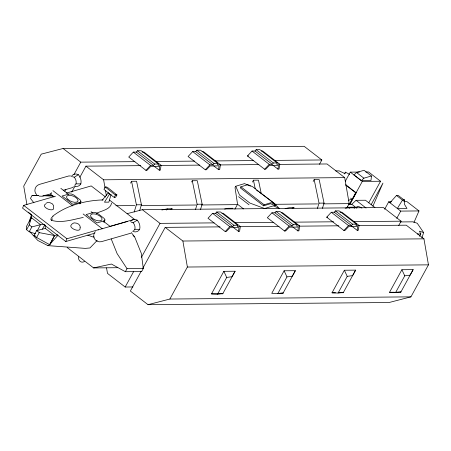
<?xml version="1.0" encoding="UTF-8"?>
<svg xmlns="http://www.w3.org/2000/svg" width="451" height="451" viewBox="0 0 451 451"><rect width="100%" height="100%" fill="white"/><g stroke="black" fill="none" stroke-linecap="round" stroke-linejoin="round"><path stroke-width="0.68" d="M35.533 233.81L29.197 231.758L26.581 229.734L29.242 224.874L31.316 217.585L31.609 214.62M371.449 175.98L370.987 180.541L361.319 180.625L353.945 174.932L356.504 172.491L364.075 170.286L371.449 175.98L363.878 178.19L361.319 180.625M159.259 170.202L159.722 166.391L150.713 166.47L146.987 170.315L145.938 170.326L128.738 157.038L133.338 152.111L136.337 152.088L153.532 165.37L154.676 164.051L158.386 164.017L158.087 165.331L161.086 165.303L160.308 170.19L159.259 170.202L154.27 166.346M218.611 169.666L219.073 165.855L210.065 165.934L206.338 169.779L205.29 169.785L188.09 156.503L192.69 151.575L195.683 151.553L212.883 164.835L214.028 163.516L217.737 163.482L217.438 164.795L220.432 164.767L219.66 169.655L218.611 169.666L213.616 165.81M238.523 231.431L238.985 227.614L229.976 227.699L226.244 231.538L225.196 231.549L208.001 218.261L212.596 213.34L215.595 213.312L232.789 226.599L233.939 225.274L237.643 225.241L237.35 226.554L240.344 226.526L239.566 231.419L238.523 231.431L233.528 227.569M277.963 169.131L278.425 165.32L269.416 165.399L265.684 169.243L264.641 169.249L247.441 155.967L252.041 151.04L255.035 151.017L272.235 164.299L273.379 162.98L277.089 162.946L276.79 164.26L279.783 164.232L279.011 169.119L277.963 169.131L272.968 165.275M297.869 230.889L298.331 227.078L289.322 227.163L285.596 231.002L284.547 231.013L267.347 217.726L271.947 212.804L274.941 212.776L292.141 226.058L293.285 224.739L296.995 224.705L296.696 226.019L299.695 225.99L298.917 230.884L297.869 230.889L292.879 227.033M357.22 230.354L357.682 226.543L348.674 226.622L344.947 230.467L343.899 230.478L326.699 217.19L331.299 212.269L334.292 212.241L351.492 225.523L352.637 224.203L356.346 224.17L356.048 225.483L359.041 225.455L358.269 230.348L357.22 230.354L351.673 226.069M93.909 234.232C92.556 238.59 96.926 242.717 101.255 241.713L130.801 233.212M111.07 194.46L108.849 202.144L104.485 202.183L109.711 193.834M349.672 174.39L345.421 172.164L344.97 173.641L339.141 170.878L335.662 170.912M134.178 212.055L136.411 204.793L131.551 181.291L136.574 181.246L141.428 204.748L139.607 210.69M195.503 209.523L197.126 204.247L192.273 180.738L197.296 180.693L202.149 204.202L200.526 209.478M317.403 208.424L319.026 203.147L314.167 179.639L319.19 179.594L324.043 203.102L322.426 208.379M29.197 221.869L31.463 214.682M421.882 237.902L423.641 232.592L417.243 223.262L413.02 221.83L400.381 221.943M29.811 221.39L31.316 217.585L40.517 224.705L44.384 224.423M55.428 196.23L23.694 205.363L22.55 208.142L65.784 241.539L94.811 233.184M51.403 192.583L50.664 194.37L53.962 196.918M79.917 203.875L80.943 201.371L80.165 199.9L73.84 195.012L71.421 194.015L69.381 193.924L62.103 196.016L72.91 204.365L80.188 202.273L80.943 201.371M65.784 241.539L66.923 238.759L98.656 229.627M103.933 222.428L104.965 219.925L104.181 218.453L97.856 213.565L95.437 212.568L93.402 212.477L86.124 214.569L96.931 222.918L104.209 220.827L104.965 219.925M372.904 206.158L382.961 183.1L371.139 204.692M404.017 201.078L404.581 199.799L403.904 201.033M413.962 222.461L418.99 210.933L406.982 201.653L404.169 201.682M57.801 234.853L54.56 235.54L50.067 244.493L47.913 245.632L37.799 240.468L29.766 231.617M222.732 293.798L222.929 293.421L217.557 294.137L211.485 293.9L223.843 271.327L235.089 271.226L222.732 293.798L211.485 293.9M282.997 293.251L283.194 292.874L277.822 293.595L271.75 293.353L284.107 270.78L295.354 270.679L282.997 293.251L279.479 293.285M343.256 292.71L343.459 292.333L338.081 293.049L332.015 292.812L344.372 270.239L355.613 270.138L343.256 292.71L339.039 292.744M400.781 292.192L400.984 291.814L395.606 292.53L389.54 292.293L401.897 269.721L413.139 269.619L400.781 292.192L395.865 292.231M38.228 195.311L32.128 195.368L30.465 198.401L33.893 202.82M31.316 217.585L26.333 226.684L26.581 229.734M29.197 231.758L31.858 226.898L40.517 224.705L37.196 230.777M34 235.467L36.661 230.608L45.32 228.42L54.56 235.54L49.576 244.639L36.627 237.491L34 235.467L35.268 235.879M36.627 237.491L39.288 232.631L54.56 235.54M42.394 229.181L44.7 224.976M64.859 191.196L65.874 189.341M73.998 174.503L80.763 162.14L134.883 161.655M71.732 192.103L75.114 185.925M79.855 177.271L85.944 166.143L140.763 165.647M105.263 187.002L103.961 189.381L112.964 196.568L114.221 197.307L115.608 197.296L116.91 194.917L107.907 187.729L106.65 186.99L105.263 187.002L114.266 194.189L115.524 194.928L116.91 194.917M114.221 197.307L115.524 194.928M130.548 183.129L131.551 181.291M67.154 247.498L93.594 267.922L111.431 264.044L125.361 271.705L127.024 268.672L143.294 268.525L141.326 253.417L134.669 236.882L131.207 232.507M166.566 210.081L167.236 208.852L172.259 208.807L170.923 209.095M106.543 267.905L107.49 273.379L125.169 287.033L133.626 271.581M141.411 257.363L160.02 223.369L214.14 222.879M141.174 271.254L130.35 291.036L148.024 304.69L389.095 302.514L410.929 296.854L428.45 264.85L423.951 238.844L406.272 225.19L358.483 225.624M142.871 268.165L165.201 227.372L220.026 226.876M143.294 268.525L141.631 271.558L125.361 271.705M191.602 181.967L192.273 180.738M148.024 304.69L169.864 299.03L187.379 267.031L182.88 241.026L165.201 227.372M250.429 186.111L244.515 183.608L235.783 186.246L235.027 187.616L237.559 204.286L234.886 209.168M240.885 186.799L240.304 187.858L263.576 205.831L270.561 203.722L275.29 205.724L275.871 204.669L252.605 186.691L247.87 184.69L240.885 186.799L264.151 204.771L271.141 202.662L275.871 204.669M252.442 182.029L253.451 180.186L258.468 180.141L261.247 193.575M263.576 205.831L264.151 204.771M217.557 294.137L226.695 277.438L232.073 276.722L235.089 271.226M319.466 164.294L321.834 159.964L304.154 146.31L63.089 148.486L41.25 154.146L23.728 186.145L26.93 204.624M313.163 181.477L314.167 179.639M277.822 293.595L286.96 276.897L292.338 276.181L295.354 270.679M345.319 181.217L350.292 172.135L359.419 172.051M346.83 207.934L349.192 203.626L344.688 177.621L327.014 163.967L279.22 164.401M349.271 204.529L355.698 192.786L356.155 192.78L349.728 204.529M349.801 204.235L362.3 181.409L380.559 181.246L368.738 202.837M349.181 208.43L349.852 207.206L354.875 207.161L354.204 208.385M338.081 293.049L347.225 276.35L352.597 275.634L355.613 270.138M384.664 209.225L388.717 201.817L391.53 201.794M396.75 218.363L400.725 211.096L418.99 210.933M398.723 225.517L401.091 221.193L383.418 207.533L142.347 209.715L127.126 213.656M419.52 236.307L420.8 233.962L419.424 231.154L423.641 232.592M395.606 292.53L404.75 275.832L410.122 275.116L413.139 269.619M344.406 173.956L345.421 172.164M404.231 200.086L402.461 200.103L397.303 208.537L406.971 208.447L404.479 204.354L404.231 200.086L398.261 195.475L396.491 195.486L389.929 202.837M83.266 217.438C72.977 219.474 61.804 223.425 51.414 220.319L52.547 218.797M94.208 233.15L95.381 231.684M102.084 200.329L108.358 192.791L109.26 193.49M58.01 235.23L49.576 244.639M136.337 152.088L137.482 150.764L141.191 150.73L158.386 164.017M195.683 151.553L196.828 150.228L200.537 150.194L217.737 163.482M255.035 151.017L256.179 149.693L259.889 149.659L277.089 162.946M215.595 213.312L216.739 211.987L220.449 211.959L237.643 225.241M274.941 212.776L276.091 211.451L279.8 211.418L296.995 224.705M334.292 212.241L335.437 210.916L339.146 210.882L356.346 224.17M145.938 170.326L150.538 165.399L153.532 165.37M205.29 169.785L209.89 164.863L212.883 164.835M264.641 169.249L269.236 164.327L272.235 164.299M225.196 231.549L229.796 226.622L232.789 226.599M284.547 231.013L289.147 226.086L292.141 226.058M343.899 230.478L348.499 225.551L351.492 225.523M97.213 240.383L89.958 247.96L85.262 248.383L47.913 245.632M53.1 216.294L51.386 217.889L50.816 219.248L51.414 220.319M348.471 204.297L351.757 204.264L356.076 200.317L365.468 200.233L374.894 207.511M52.733 216.176C66.9 205.194 85.521 200.43 103.217 199.9M45.799 203.44L47.603 202.454L49.982 202.725L52.254 203.739L53.601 205.6L53.646 208.294A4.95 2.306 22.4 0 1 47.49 208.858A4.95 2.306 22.4 0 1 45.495 204.303M72.369 176.764A5.829 4.442 73.9 0 1 74.229 177.277L78.339 174.7A8.169 6.252 73.9 0 1 80.836 183.895A8.169 6.229 73.5 0 1 75.097 186.252M131.213 222.219A5.829 4.442 73.9 0 1 133.073 222.732L137.183 220.156A8.169 6.252 73.9 0 1 139.68 229.35A8.169 6.229 73.5 0 1 132.645 231.183M73.558 186.861L71.957 187.757L63.225 190.271M96.198 213.447C101.244 210.758 110.568 209.67 111.577 203.051M51.143 193.75L42.411 196.258L39.226 196.123M66.229 193.124L91.209 185.93L105.619 197.064M109.458 226.52L134.443 219.327L109.503 200.064M98.053 229.92L127.594 221.418M161.886 209.991L167.236 208.852M224.615 209.016L227.958 208.306L232.981 208.261L231.639 208.542M285.122 208.604L289.13 207.753L294.153 207.708L292.147 208.136M345.173 208.199L349.852 207.206M142.088 152.032L143.886 152.021L161.086 165.303M202.037 151.491L203.238 151.485L220.432 164.767M261.388 150.955L262.583 150.944L279.783 164.232M247.441 155.967L248.49 155.956M155.262 161.469L194.623 161.114M215.003 160.928L253.659 160.579M274.744 160.393L321.834 159.964M160.443 165.472L199.804 165.117M220.184 164.931L258.84 164.581M365.744 171.994L368.552 171.966L380.559 181.246M85.944 166.143L103.623 179.797L344.688 177.621M45.004 195.249L52.541 195.289M136.411 204.793L141.428 204.748M197.126 204.247L202.149 204.202M319.026 203.147L324.043 203.102M115.851 205.735L134.832 205.566M141.157 205.504L195.976 205.013M201.597 204.963L237.44 204.636M274.693 204.303L317.566 203.914M323.891 203.858L349.192 203.626M221.948 213.255L223.144 213.244L240.344 226.526M281.294 212.72L282.495 212.709L299.695 225.99M340.048 212.19L341.847 212.173L359.041 225.455M326.699 217.19L327.747 217.185M235.225 222.687L273.881 222.337M294.261 222.157L333.622 221.802M353.302 221.621L401.091 221.193M240.406 226.69L279.062 226.34M299.441 226.16L338.802 225.804M417.327 233.99L420.8 233.962M182.88 241.026L423.951 238.844M187.379 267.031L428.45 264.85M93.594 267.922L117.796 267.702M125.169 287.033L132.898 286.96M332.015 292.812L335.527 292.778M389.54 292.293L394.456 292.248M169.864 299.03L410.929 296.854M70.598 175.963L68.749 175.963L39.209 184.465C34.947 185.795 33.306 191.585 36.672 194.674M74.657 185.186A5.829 4.442 73.9 0 0 76.01 183.839L80.836 183.895M133.502 230.641A5.829 4.442 73.9 0 0 134.855 229.294L139.68 229.35M42.868 195.751L53.381 196.106M32.128 195.368L38.82 195.61M94.186 237.046L92.337 236.798L87.765 235.101M256.58 190.277L258.254 191.416M259.37 192.171L273.718 202.882L279.248 208.373L273.334 205.87L264.602 208.509L249.939 203.097L239.509 195.035L235.783 186.246M36.661 230.608L39.288 232.631M396.491 195.486L402.461 200.103M356.504 172.491L363.878 178.19M350.292 172.135L362.3 181.409M388.717 201.817L400.725 211.096M345.714 184.718L356.155 192.78M345.804 185.147L355.698 192.786M356.076 200.317L366.049 208.024M350.619 198.124L352.282 199.404A17.448 7.819 -52.3 0 0 348.719 200.255M351.757 204.264L356.741 208.12M347.298 206.473L348.961 207.759M256.179 149.693L273.379 162.98M335.437 210.916L352.637 224.203M252.041 151.04L269.236 164.327M331.299 212.269L348.499 225.551M274.185 204.872L275.29 205.724M196.828 150.228L214.028 163.516M276.091 211.451L293.285 224.739M192.69 151.575L209.89 164.863M271.947 212.804L289.147 226.086M238.596 196.704L249.025 204.765M237.559 204.286L243.551 208.92M137.482 150.764L154.676 164.051M216.739 211.987L233.939 225.274M133.338 152.111L150.538 165.399M212.596 213.34L229.796 226.622M63.089 148.486L80.763 162.14M142.347 209.715L160.02 223.369M133.017 235.602L134.669 236.882M60.846 188.349L68.535 194.291M79.523 202.775L80.622 203.626M91.063 211.688L92.709 212.962M103.144 221.024L110.286 226.537M52.93 190.626L72.707 205.904M83.142 213.966L102.371 228.82M23.694 205.363L66.923 238.759M28.233 212.15L31.547 214.715M29.242 224.874L31.858 226.898M127.024 268.672L117.125 253.637L111.239 239.007M401.897 269.721L404.75 275.832M344.372 270.239L347.225 276.35M284.107 270.78L286.96 276.897M223.843 271.327L226.695 277.438M253.451 180.186L255.255 188.918M103.623 179.797L105.044 188.011M105.517 190.75L106.346 195.537M45.077 225.049L45.32 228.42M84.484 261.36A4.533 3.822 89.5 0 1 80.239 261.417A4.533 3.822 89.5 0 1 78.559 256.788M357.074 207.595A4.2 1.252 28.7 0 1 357.868 206.445A4.2 1.252 28.7 0 1 361.933 208.108M133.073 222.732A5.829 4.442 73.9 0 1 134.855 229.294M130.548 221.418A8.169 6.229 74.4 0 1 137.183 220.156M74.229 177.277A5.829 4.442 73.9 0 1 76.01 183.839M71.303 176.533A8.169 6.229 74.4 0 1 78.339 174.7M80.16 227.203L80.064 228.702A4.95 2.306 22.4 0 1 74.804 229.655A4.95 2.306 22.4 0 1 71.004 225.258L72.222 223.848L74.026 222.862L76.399 223.132L78.677 224.147L80.019 226.007L80.16 227.203M67.977 199.455A6.111 2.847 22.4 0 0 77.752 201.479A6.111 2.847 22.4 0 0 71.185 195.492A6.111 2.847 22.4 0 0 67.977 199.455M91.993 218.008A6.111 2.847 22.4 0 0 101.768 220.032A6.111 2.847 22.4 0 0 95.206 214.045A6.111 2.847 22.4 0 0 91.993 218.008"/></g></svg>
